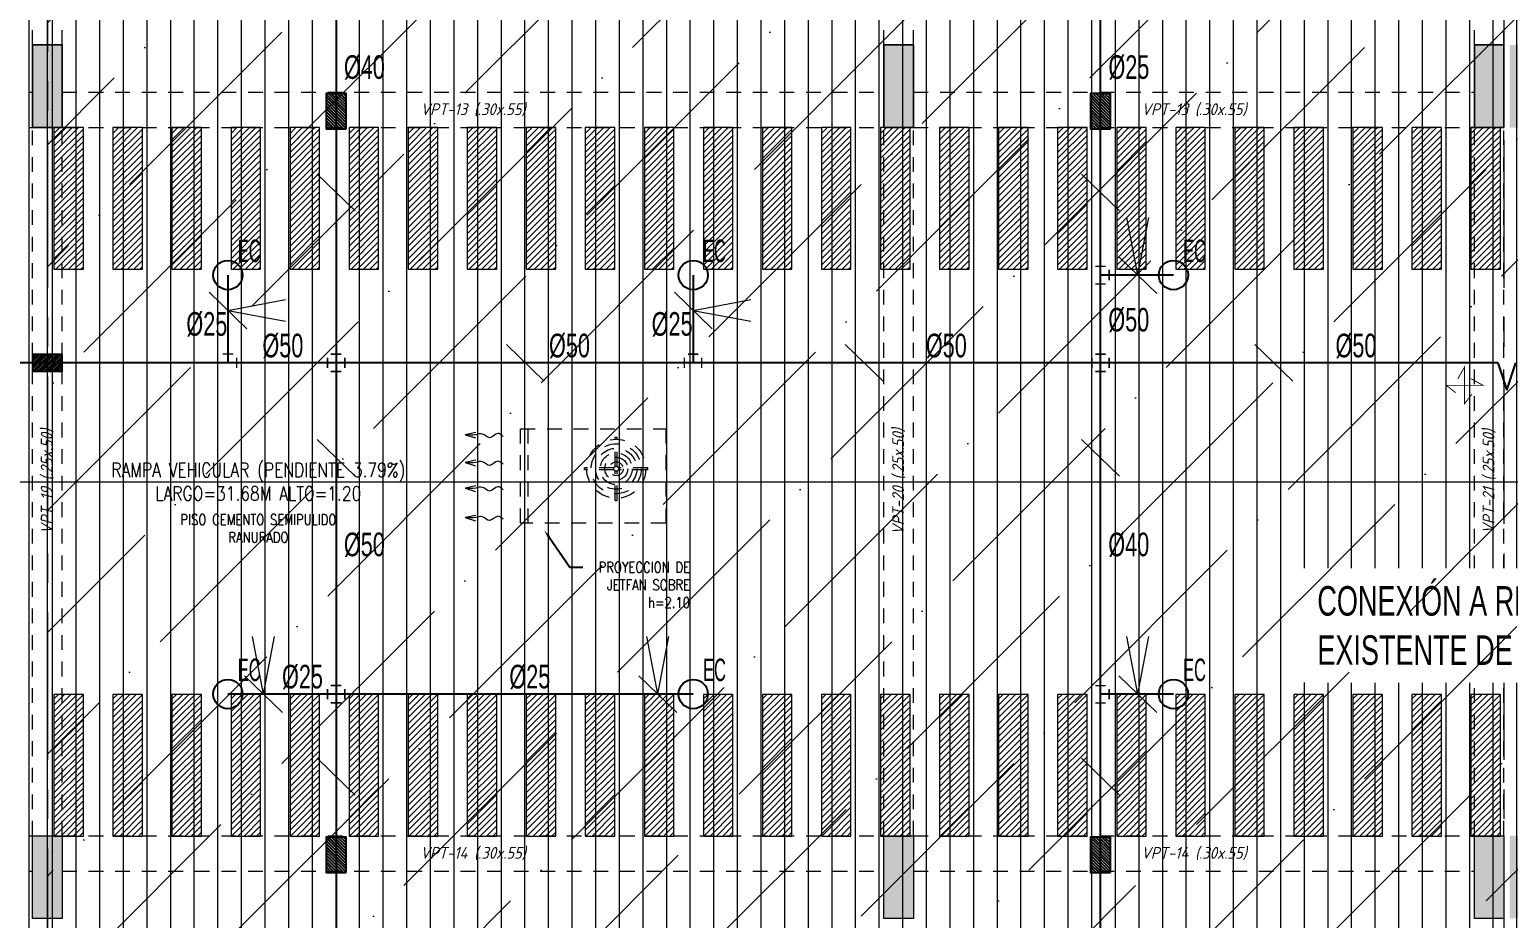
# Model space of a CAD drawing. Header units: millimetres. Extents: x 2085 to 2829, y 1352 to 1631.
# Drawn here: x 2183.44 to 2195.96, y 1447.39 to 1454.92 of the extents above; entities that cross this region are included whole.
import ezdxf
from ezdxf import colors
from ezdxf.entities.mleader import LeaderData, LeaderLine
from ezdxf.enums import TextEntityAlignment as Align
from ezdxf.math import Vec2, Vec3

# ---------------------------------------------------------------- set-up
doc = ezdxf.new("R2010")
doc.units = ezdxf.units.MM
for name, pattern in [('CENTER', [2, 1.25, -0.25, 0.25, -0.25]), ('DASHED2', [0.375, 0.25, -0.125]), ('HIDDEN', [0.375, 0.25, -0.125]), ('HIDDEN2', [0.1875, 0.125, -0.0625])]:
    doc.linetypes.add(name, pattern=pattern)
doc.layers.get('0').update_dxf_attribs({"color": 251, "lineweight": 9})
for name, color, linetype, lineweight in [('000 SOS 911 - ACCESORIOS ACI', 3, 'Continuous', 20), ('000 SOS 911 ROCIADORES', 5, 'Continuous', 25), ('000 SOS 911 SOPORTES ACI', 3, 'Continuous', 25), ('000 SOS 911 TEXTOS ACI', 7, 'Continuous', 9), ('000 SOS 911 TUB. ENTERRADA  ACI', 5, 'DASHED2', 25), ('000 SOS 911 TUBERIA ACI', 3, 'Continuous', 25), ('A-ESTRUCTURA-HATCH', 251, 'Continuous', 13), ('A-ESTRUCTURA-PLACAS', 251, 'Continuous', 13), ('A-ESTRUCTURA-VIGAS', 251, 'HIDDEN2', 13), ('A-HATCH', 251, 'Continuous', 9), ('A-MUROS', 251, 'Continuous', 9), ('A-TEXTO-ACABADO PISO', 251, 'Continuous', 13), ('A-TEXTO-AMBIENTES', 251, 'Continuous', 9), ('A-TEXTO-INDICACIONES', 251, 'Continuous', 13), ('A_30_Extractores', 251, 'Continuous', 13), ('CIRCULACION PEATONAL', 251, 'Continuous', 13), ('L-06_EQ-FIN-CONT', 251, 'Continuous', 13), ('L3 Equipos y Ductos', 251, 'Continuous', 13), ('L4 Linea mediana', 251, 'Continuous', 13), ('L5 Linea mediana segmentada', 251, 'HIDDEN2', 13), ('L6 Linea fina', 251, 'Continuous', 13)]:
    doc.layers.add(name, color=color, linetype=linetype, lineweight=lineweight)
doc.layers.add('A-ETAPAS', color=251, linetype='Continuous', lineweight=9, plot=False)
doc.layers.add('A_50_Vigas Chata', color=251, linetype='HIDDEN', lineweight=13, plot=False)
doc.styles.add('APPIA -TEXTOS-GENERALES', font='isocp.shx', dxfattribs={"oblique": 15})
doc.styles.add('PIPE', font='ARIALN.TTF', dxfattribs={"width": 0.8})
doc.styles.add('ROMANS', font='romans.shx', dxfattribs={"width": 0.8})
doc.styles.add('TXT_COTAS', font='romans.shx', dxfattribs={"width": 0.8})
pattern_1 = [(45, (34.750368, 0), (-0.0265165, 0.0265165), [])]
pattern_2 = [(45, (35.250368, 0), (-0.0265165, 0.0265165), [])]
pattern_3 = [(45, (35.750368, 0), (-0.0265165, 0.0265165), [])]
pattern_4 = [(45, (36.250368, 0), (-0.0265165, 0.0265165), [])]
pattern_5 = [(45, (36.750368, 0), (-0.0265165, 0.0265165), [])]
pattern_6 = [(45, (37.250368, 0), (-0.0265165, 0.0265165), [])]
pattern_7 = [(45, (37.750368, 0), (-0.0265165, 0.0265165), [])]

# ---------------------------------------------------------------- blocks, each defined once
blk = doc.blocks.new('EST P2')
at = {"layer": 'A-ESTRUCTURA-HATCH'}
h = blk.add_hatch(color=256, dxfattribs=at)
h.dxf.hatch_style = 1
h.paths.add_polyline_path([(-3.56, -6.15), (-3.31, -6.15), (-3.31, -6.85), (-3.56, -6.85)])
h.paths.add_polyline_path([(-3.56, 0.55), (-3.31, 0.55), (-3.31, -0.15), (-3.56, -0.15)])
h.paths.add_polyline_path([(-3.86, -6.15), (-3.61, -6.15), (-3.61, -6.85), (-3.86, -6.85)])
h.paths.add_polyline_path([(-3.86, 0.55), (-3.61, 0.55), (-3.61, -0.15), (-3.86, -0.15)])
h.paths.add_polyline_path([(-11.07, -6.15), (-10.82, -6.15), (-10.82, -6.85), (-11.07, -6.85)])
h.paths.add_polyline_path([(-11.07, 0.55), (-10.82, 0.55), (-10.82, -0.15), (-11.07, -0.15)])
h.paths.add_polyline_path([(-18.28, -6.15), (-18.03, -6.15), (-18.03, -6.85), (-18.28, -6.85)])
h.paths.add_polyline_path([(-18.28, 0.55), (-18.03, 0.55), (-18.03, -0.15), (-18.28, -0.15)])
h.paths.add_polyline_path([(-25.49, -6.15), (-25.24, -6.15), (-25.24, -6.85), (-25.49, -6.85)])
h.paths.add_polyline_path([(-25.49, 0.55), (-25.24, 0.55), (-25.24, -0.15), (-25.49, -0.15)])
h.paths.add_polyline_path([(-32.7, -6.15), (-32.45, -6.15), (-32.45, -6.85), (-32.7, -6.85)])
h.paths.add_polyline_path([(-32.7, 0.55), (-32.45, 0.55), (-32.45, -0.15), (-32.7, -0.15)])
h.paths.add_polyline_path([(-39.91, -6.15), (-39.66, -6.15), (-39.66, -6.85), (-39.91, -6.85)])
h.paths.add_polyline_path([(-39.91, 0.55), (-39.66, 0.55), (-39.66, -0.15), (-39.91, -0.15)])
h.paths.add_polyline_path([(3.65, -6.15), (3.9, -6.15), (3.9, -6.85), (3.65, -6.85)])
h.paths.add_polyline_path([(3.626, 0.55), (3.9, 0.55), (3.9, -0.15), (3.626, -0.15)])
h.paths.add_polyline_path([(42.79, -6.15), (43.04, -6.15), (43.04, -6.85), (42.79, -6.85)])
h.paths.add_polyline_path([(42.79, 0.55), (43.04, 0.55), (43.04, -0.15), (42.79, -0.15)])
h.paths.add_polyline_path([(35.58, -6.15), (35.83, -6.15), (35.83, -6.85), (35.58, -6.85)])
h.paths.add_polyline_path([(35.58, 0.55), (35.83, 0.55), (35.83, -0.15), (35.58, -0.15)])
h.paths.add_polyline_path([(35.28, -6.15), (35.53, -6.15), (35.53, -6.85), (35.28, -6.85)])
h.paths.add_polyline_path([(35.28, 0.55), (35.53, 0.55), (35.53, -0.15), (35.28, -0.15)])
h.paths.add_polyline_path([(30.28, -6.15), (30.53, -6.15), (30.53, -6.85), (30.28, -6.85)])
h.paths.add_polyline_path([(30.28, 0.55), (30.53, 0.55), (30.53, -0.15), (30.28, -0.15)])
h.paths.add_polyline_path([(23.07, -6.15), (23.32, -6.15), (23.32, -6.85), (23.07, -6.85)])
h.paths.add_polyline_path([(23.07, 0.55), (23.32, 0.55), (23.32, -0.15), (23.07, -0.15)])
h.paths.add_polyline_path([(18.07, -6.15), (18.32, -6.15), (18.32, -6.85), (18.07, -6.85)])
h.paths.add_polyline_path([(18.07, 0.55), (18.32, 0.55), (18.32, -0.15), (18.07, -0.15)])
h.paths.add_polyline_path([(10.86, -6.15), (11.11, -6.15), (11.11, -6.85), (10.86, -6.85)])
h.paths.add_polyline_path([(10.86, 0.55), (11.11, 0.55), (11.11, -0.15), (10.86, -0.15)])
h.paths.add_polyline_path([(71.63, -6.15), (71.88, -6.15), (71.88, -6.85), (71.63, -6.85)])
h.paths.add_polyline_path([(64.42, -6.15), (64.67, -6.15), (64.67, -6.85), (64.42, -6.85)])
h.paths.add_polyline_path([(57.21, -6.15), (57.46, -6.15), (57.46, -6.85), (57.21, -6.85)])
h.paths.add_polyline_path([(50, -6.15), (50.25, -6.15), (50.25, -6.85), (50, -6.85)])
at = {"layer": 'A-ESTRUCTURA-PLACAS'}
for points in [[(23.07, 0.55), (23.32, 0.55), (23.32, -0.15), (23.07, -0.15)], [(30.28, 0.55), (30.53, 0.55), (30.53, -0.15), (30.28, -0.15)], [(35.28, 0.55), (35.53, 0.55), (35.53, -0.15), (35.28, -0.15)], [(23.07, -6.15), (23.32, -6.15), (23.32, -6.85), (23.07, -6.85)], [(30.28, -6.15), (30.53, -6.15), (30.53, -6.85), (30.28, -6.85)], [(35.28, -6.15), (35.53, -6.15), (35.53, -6.85), (35.28, -6.85)]]:
    blk.add_lwpolyline(points, close=True, dxfattribs=at)
at = {"layer": 'A-ESTRUCTURA-VIGAS'}
for points in [[(23.07, 0.55), (23.07, 4.85)], [(23.32, 0.55), (23.32, 4.85)], [(30.28, 0.55), (30.28, 4.85)], [(30.53, 0.55), (30.53, 4.85)], [(35.28, 0.55), (35.28, 4.85)], [(35.53, 0.55), (35.53, 4.85)], [(18.32, 0.15), (23.07, 0.15)], [(23.32, 0.15), (30.28, 0.15)], [(30.53, 0.15), (35.28, 0.15)], [(18.32, -0.15), (23.07, -0.15)], [(23.07, -6.15), (23.07, -0.15)], [(23.32, -6.15), (23.32, -0.15)], [(23.32, -0.15), (30.28, -0.15)], [(30.28, -6.15), (30.28, -0.15)], [(30.53, -6.15), (30.53, -0.15)], [(30.53, -0.15), (35.28, -0.15)], [(35.28, -6.15), (35.28, -0.15)], [(35.53, -6.15), (35.53, -0.15)], [(18.32, -6.15), (23.07, -6.15)], [(23.32, -6.15), (30.28, -6.15)], [(30.53, -6.15), (35.28, -6.15)], [(18.32, -6.45), (23.07, -6.45)], [(23.32, -6.45), (30.28, -6.45)], [(30.53, -6.45), (35.28, -6.45)]]:
    blk.add_lwpolyline(points, dxfattribs=at)
at = {"layer": 'A_50_Vigas Chata', "char_height": 0.1, "attachment_point": 5, "style": 'APPIA -TEXTOS-GENERALES'}
for s, insert in [('VPT-13 (.30x.55)', (26.8, 0)), ('VPT-13 (.30x.55)', (32.905, 0)), ('VPT-14 (.30x.55)', (26.8, -6.3)), ('VPT-14 (.30x.55)', (32.905, -6.3))]:
    blk.add_mtext(s, dxfattribs=dict(at, insert=insert))
at = {"layer": 'A_50_Vigas Chata', "char_height": 0.1, "attachment_point": 5, "rotation": 90, "style": 'APPIA -TEXTOS-GENERALES'}
for s, insert in [('VPT-19 (.25x.50)', (23.195, -3.15)), ('VPT-20 (.25x.50)', (30.405, -3.15)), ('VPT-21 (.25x.50)', (35.405, -3.15))]:
    blk.add_mtext(s, dxfattribs=dict(at, insert=insert))
blk = doc.blocks.new('*U112')
at = {"layer": 'CIRCULACION PEATONAL'}
h = blk.add_hatch(dxfattribs=at)
h.set_pattern_fill('ANSI31', color=256, scale=0.3)
h.set_pattern_definition(pattern_1)
h.paths.add_polyline_path([(35.047, 0.228), (34.797, 0.228), (34.797, -0.972), (35.047, -0.972)])
h = blk.add_hatch(dxfattribs=at)
h.set_pattern_fill('ANSI31', color=256, scale=0.3)
h.set_pattern_definition(pattern_2)
h.paths.add_polyline_path([(35.547, 0.228), (35.297, 0.228), (35.297, -0.972), (35.547, -0.972)])
h = blk.add_hatch(dxfattribs=at)
h.set_pattern_fill('ANSI31', color=256, scale=0.3)
h.set_pattern_definition(pattern_3)
h.paths.add_polyline_path([(36.047, 0.228), (35.797, 0.228), (35.797, -0.972), (36.047, -0.972)])
h = blk.add_hatch(dxfattribs=at)
h.set_pattern_fill('ANSI31', color=256, scale=0.3)
h.set_pattern_definition(pattern_4)
h.paths.add_polyline_path([(36.547, 0.228), (36.297, 0.228), (36.297, -0.972), (36.547, -0.972)])
h = blk.add_hatch(dxfattribs=at)
h.set_pattern_fill('ANSI31', color=256, scale=0.3)
h.set_pattern_definition(pattern_5)
h.paths.add_polyline_path([(37.047, 0.228), (36.797, 0.228), (36.797, -0.972), (37.047, -0.972)])
h = blk.add_hatch(dxfattribs=at)
h.set_pattern_fill('ANSI31', color=256, scale=0.3)
h.set_pattern_definition(pattern_6)
h.paths.add_polyline_path([(37.547, 0.228), (37.297, 0.228), (37.297, -0.972), (37.547, -0.972)])
h = blk.add_hatch(dxfattribs=at)
h.set_pattern_fill('ANSI31', color=256, scale=0.3)
h.set_pattern_definition(pattern_7)
h.paths.add_polyline_path([(38.047, 0.228), (37.797, 0.228), (37.797, -0.972), (38.047, -0.972)])
h = blk.add_hatch(dxfattribs=at)
h.set_pattern_fill('ANSI31', color=256, scale=0.3)
h.set_pattern_definition([(45, (38.250368, 0), (-0.0265165, 0.0265165), [])])
h.paths.add_polyline_path([(38.547, 0.228), (38.297, 0.228), (38.297, -0.972), (38.547, -0.972)])
h = blk.add_hatch(dxfattribs=at)
h.set_pattern_fill('ANSI31', color=256, scale=0.3)
h.set_pattern_definition([(45, (38.750368, 0), (-0.0265165, 0.0265165), [])])
h.paths.add_polyline_path([(39.047, 0.228), (38.797, 0.228), (38.797, -0.972), (39.047, -0.972)])
h = blk.add_hatch(dxfattribs=at)
h.set_pattern_fill('ANSI31', color=256, scale=0.3)
h.set_pattern_definition([(45, (39.250368, 0), (-0.0265165, 0.0265165), [])])
h.paths.add_polyline_path([(39.547, 0.228), (39.297, 0.228), (39.297, -0.972), (39.547, -0.972)])
h = blk.add_hatch(dxfattribs=at)
h.set_pattern_fill('ANSI31', color=256, scale=0.3)
h.set_pattern_definition([(45, (39.750368, 0), (-0.0265165, 0.0265165), [])])
h.paths.add_polyline_path([(40.047, 0.228), (39.797, 0.228), (39.797, -0.972), (40.047, -0.972)])
h = blk.add_hatch(dxfattribs=at)
h.set_pattern_fill('ANSI31', color=256, scale=0.3)
h.set_pattern_definition([(45, (40.250368, 0), (-0.0265165, 0.0265165), [])])
h.paths.add_polyline_path([(40.547, 0.228), (40.297, 0.228), (40.297, -0.972), (40.547, -0.972)])
h = blk.add_hatch(dxfattribs=at)
h.set_pattern_fill('ANSI31', color=256, scale=0.3)
h.set_pattern_definition([(45, (40.750368, 0), (-0.0265165, 0.0265165), [])])
h.paths.add_polyline_path([(41.047, 0.228), (40.797, 0.228), (40.797, -0.972), (41.047, -0.972)])
h = blk.add_hatch(dxfattribs=at)
h.set_pattern_fill('ANSI31', color=256, scale=0.3)
h.set_pattern_definition([(45, (41.250368, 0), (-0.0265165, 0.0265165), [])])
h.paths.add_polyline_path([(41.547, 0.228), (41.297, 0.228), (41.297, -0.972), (41.547, -0.972)])
h = blk.add_hatch(dxfattribs=at)
h.set_pattern_fill('ANSI31', color=256, scale=0.3)
h.set_pattern_definition([(45, (41.750368, 0), (-0.0265165, 0.0265165), [])])
h.paths.add_polyline_path([(42.047, 0.228), (41.797, 0.228), (41.797, -0.972), (42.047, -0.972)])
h = blk.add_hatch(dxfattribs=at)
h.set_pattern_fill('ANSI31', color=256, scale=0.3)
h.set_pattern_definition([(45, (42.250368, 0), (-0.0265165, 0.0265165), [])])
h.paths.add_polyline_path([(42.547, 0.228), (42.297, 0.228), (42.297, -0.972), (42.547, -0.972)])
h = blk.add_hatch(dxfattribs=at)
h.set_pattern_fill('ANSI31', color=256, scale=0.3)
h.set_pattern_definition([(45, (42.750368, 0), (-0.0265165, 0.0265165), [])])
h.paths.add_polyline_path([(43.047, 0.228), (42.797, 0.228), (42.797, -0.972), (43.047, -0.972)])
h = blk.add_hatch(dxfattribs=at)
h.set_pattern_fill('ANSI31', color=256, scale=0.3)
h.set_pattern_definition([(45, (43.250368, 0), (-0.0265165, 0.0265165), [])])
h.paths.add_polyline_path([(43.547, 0.228), (43.297, 0.228), (43.297, -0.972), (43.547, -0.972)])
h = blk.add_hatch(dxfattribs=at)
h.set_pattern_fill('ANSI31', color=256, scale=0.3)
h.set_pattern_definition([(45, (43.750368, 0), (-0.0265165, 0.0265165), [])])
h.paths.add_polyline_path([(44.047, 0.228), (43.797, 0.228), (43.797, -0.972), (44.047, -0.972)])
h = blk.add_hatch(dxfattribs=at)
h.set_pattern_fill('ANSI31', color=256, scale=0.3)
h.set_pattern_definition([(45, (44.250368, 0), (-0.0265165, 0.0265165), [])])
h.paths.add_polyline_path([(44.547, 0.228), (44.297, 0.228), (44.297, -0.972), (44.547, -0.972)])
h = blk.add_hatch(dxfattribs=at)
h.set_pattern_fill('ANSI31', color=256, scale=0.3)
h.set_pattern_definition([(45, (44.750368, 0), (-0.0265165, 0.0265165), [])])
h.paths.add_polyline_path([(45.047, 0.228), (44.797, 0.228), (44.797, -0.972), (45.047, -0.972)])
h = blk.add_hatch(dxfattribs=at)
h.set_pattern_fill('ANSI31', color=256, scale=0.3)
h.set_pattern_definition([(45, (45.250368, 0), (-0.0265165, 0.0265165), [])])
h.paths.add_polyline_path([(45.547, 0.228), (45.297, 0.228), (45.297, -0.972), (45.547, -0.972)])
h = blk.add_hatch(dxfattribs=at)
h.set_pattern_fill('ANSI31', color=256, scale=0.3)
h.set_pattern_definition([(45, (45.750368, 0), (-0.0265165, 0.0265165), [])])
h.paths.add_polyline_path([(46.047, 0.228), (45.797, 0.228), (45.797, -0.972), (46.047, -0.972)])
h = blk.add_hatch(dxfattribs=at)
h.set_pattern_fill('ANSI31', color=256, scale=0.3)
h.set_pattern_definition([(45, (46.250368, 0), (-0.0265165, 0.0265165), [])])
h.paths.add_polyline_path([(46.547, 0.228), (46.297, 0.228), (46.297, -0.972), (46.547, -0.972)])
h = blk.add_hatch(dxfattribs=at)
h.set_pattern_fill('ANSI31', color=256, scale=0.3)
h.set_pattern_definition([(45, (46.750368, 0), (-0.0265165, 0.0265165), [])])
h.paths.add_polyline_path([(47.047, 0.228), (46.797, 0.228), (46.797, -0.972), (47.047, -0.972)])
for points in [[(34.797, -0.972), (35.047, -0.972), (35.047, 0.228), (34.797, 0.228)], [(35.297, -0.972), (35.547, -0.972), (35.547, 0.228), (35.297, 0.228)], [(35.797, -0.972), (36.047, -0.972), (36.047, 0.228), (35.797, 0.228)], [(36.297, -0.972), (36.547, -0.972), (36.547, 0.228), (36.297, 0.228)], [(36.797, -0.972), (37.047, -0.972), (37.047, 0.228), (36.797, 0.228)], [(37.297, -0.972), (37.547, -0.972), (37.547, 0.228), (37.297, 0.228)], [(37.797, -0.972), (38.047, -0.972), (38.047, 0.228), (37.797, 0.228)], [(38.297, -0.972), (38.547, -0.972), (38.547, 0.228), (38.297, 0.228)], [(38.797, -0.972), (39.047, -0.972), (39.047, 0.228), (38.797, 0.228)], [(39.297, -0.972), (39.547, -0.972), (39.547, 0.228), (39.297, 0.228)], [(39.797, -0.972), (40.047, -0.972), (40.047, 0.228), (39.797, 0.228)], [(40.297, -0.972), (40.547, -0.972), (40.547, 0.228), (40.297, 0.228)], [(40.797, -0.972), (41.047, -0.972), (41.047, 0.228), (40.797, 0.228)], [(41.297, -0.972), (41.547, -0.972), (41.547, 0.228), (41.297, 0.228)], [(41.797, -0.972), (42.047, -0.972), (42.047, 0.228), (41.797, 0.228)], [(42.297, -0.972), (42.547, -0.972), (42.547, 0.228), (42.297, 0.228)], [(42.797, -0.972), (43.047, -0.972), (43.047, 0.228), (42.797, 0.228)], [(43.297, -0.972), (43.547, -0.972), (43.547, 0.228), (43.297, 0.228)], [(43.797, -0.972), (44.047, -0.972), (44.047, 0.228), (43.797, 0.228)], [(44.297, -0.972), (44.547, -0.972), (44.547, 0.228), (44.297, 0.228)], [(44.797, -0.972), (45.047, -0.972), (45.047, 0.228), (44.797, 0.228)], [(45.297, -0.972), (45.547, -0.972), (45.547, 0.228), (45.297, 0.228)], [(45.797, -0.972), (46.047, -0.972), (46.047, 0.228), (45.797, 0.228)], [(46.297, -0.972), (46.547, -0.972), (46.547, 0.228), (46.297, 0.228)], [(46.797, -0.972), (47.047, -0.972), (47.047, 0.228), (46.797, 0.228)]]:
    blk.add_lwpolyline(points, close=True, dxfattribs=at)
blk = doc.blocks.new('*U110')
at = {"layer": 'CIRCULACION PEATONAL'}
h = blk.add_hatch(dxfattribs=at)
h.set_pattern_fill('ANSI31', color=256, scale=0.3)
h.set_pattern_definition([(45, (25.750368, 0), (-0.0265165, 0.0265165), [])])
h.paths.add_polyline_path([(26.047, 0.228), (25.797, 0.228), (25.797, -0.972), (26.047, -0.972)])
h = blk.add_hatch(dxfattribs=at)
h.set_pattern_fill('ANSI31', color=256, scale=0.3)
h.set_pattern_definition([(45, (26.250368, 0), (-0.0265165, 0.0265165), [])])
h.paths.add_polyline_path([(26.547, 0.228), (26.297, 0.228), (26.297, -0.972), (26.547, -0.972)])
h = blk.add_hatch(dxfattribs=at)
h.set_pattern_fill('ANSI31', color=256, scale=0.3)
h.set_pattern_definition([(45, (26.750368, 0), (-0.0265165, 0.0265165), [])])
h.paths.add_polyline_path([(27.047, 0.228), (26.797, 0.228), (26.797, -0.972), (27.047, -0.972)])
h = blk.add_hatch(dxfattribs=at)
h.set_pattern_fill('ANSI31', color=256, scale=0.3)
h.set_pattern_definition([(45, (27.250368, 0), (-0.0265165, 0.0265165), [])])
h.paths.add_polyline_path([(27.547, 0.228), (27.297, 0.228), (27.297, -0.972), (27.547, -0.972)])
h = blk.add_hatch(dxfattribs=at)
h.set_pattern_fill('ANSI31', color=256, scale=0.3)
h.set_pattern_definition([(45, (27.750368, 0), (-0.0265165, 0.0265165), [])])
h.paths.add_polyline_path([(28.047, 0.228), (27.797, 0.228), (27.797, -0.972), (28.047, -0.972)])
h = blk.add_hatch(dxfattribs=at)
h.set_pattern_fill('ANSI31', color=256, scale=0.3)
h.set_pattern_definition([(45, (28.250368, 0), (-0.0265165, 0.0265165), [])])
h.paths.add_polyline_path([(28.547, 0.228), (28.297, 0.228), (28.297, -0.972), (28.547, -0.972)])
h = blk.add_hatch(dxfattribs=at)
h.set_pattern_fill('ANSI31', color=256, scale=0.3)
h.set_pattern_definition([(45, (28.750368, 0), (-0.0265165, 0.0265165), [])])
h.paths.add_polyline_path([(29.047, 0.228), (28.797, 0.228), (28.797, -0.972), (29.047, -0.972)])
h = blk.add_hatch(dxfattribs=at)
h.set_pattern_fill('ANSI31', color=256, scale=0.3)
h.set_pattern_definition([(45, (29.250368, 0), (-0.0265165, 0.0265165), [])])
h.paths.add_polyline_path([(29.547, 0.228), (29.297, 0.228), (29.297, -0.972), (29.547, -0.972)])
h = blk.add_hatch(dxfattribs=at)
h.set_pattern_fill('ANSI31', color=256, scale=0.3)
h.set_pattern_definition([(45, (29.750368, 0), (-0.0265165, 0.0265165), [])])
h.paths.add_polyline_path([(30.047, 0.228), (29.797, 0.228), (29.797, -0.972), (30.047, -0.972)])
h = blk.add_hatch(dxfattribs=at)
h.set_pattern_fill('ANSI31', color=256, scale=0.3)
h.set_pattern_definition([(45, (30.250368, 0), (-0.0265165, 0.0265165), [])])
h.paths.add_polyline_path([(30.547, 0.228), (30.297, 0.228), (30.297, -0.972), (30.547, -0.972)])
h = blk.add_hatch(dxfattribs=at)
h.set_pattern_fill('ANSI31', color=256, scale=0.3)
h.set_pattern_definition([(45, (30.750368, 0), (-0.0265165, 0.0265165), [])])
h.paths.add_polyline_path([(31.047, 0.228), (30.797, 0.228), (30.797, -0.972), (31.047, -0.972)])
h = blk.add_hatch(dxfattribs=at)
h.set_pattern_fill('ANSI31', color=256, scale=0.3)
h.set_pattern_definition([(45, (31.250368, 0), (-0.0265165, 0.0265165), [])])
h.paths.add_polyline_path([(31.547, 0.228), (31.297, 0.228), (31.297, -0.972), (31.547, -0.972)])
h = blk.add_hatch(dxfattribs=at)
h.set_pattern_fill('ANSI31', color=256, scale=0.3)
h.set_pattern_definition([(45, (31.750368, 0), (-0.0265165, 0.0265165), [])])
h.paths.add_polyline_path([(32.047, 0.228), (31.797, 0.228), (31.797, -0.972), (32.047, -0.972)])
h = blk.add_hatch(dxfattribs=at)
h.set_pattern_fill('ANSI31', color=256, scale=0.3)
h.set_pattern_definition([(45, (32.250368, 0), (-0.0265165, 0.0265165), [])])
h.paths.add_polyline_path([(32.547, 0.228), (32.297, 0.228), (32.297, -0.972), (32.547, -0.972)])
h = blk.add_hatch(dxfattribs=at)
h.set_pattern_fill('ANSI31', color=256, scale=0.3)
h.set_pattern_definition([(45, (32.750368, 0), (-0.0265165, 0.0265165), [])])
h.paths.add_polyline_path([(33.047, 0.228), (32.797, 0.228), (32.797, -0.972), (33.047, -0.972)])
h = blk.add_hatch(dxfattribs=at)
h.set_pattern_fill('ANSI31', color=256, scale=0.3)
h.set_pattern_definition([(45, (33.250368, 0), (-0.0265165, 0.0265165), [])])
h.paths.add_polyline_path([(33.547, 0.228), (33.297, 0.228), (33.297, -0.972), (33.547, -0.972)])
h = blk.add_hatch(dxfattribs=at)
h.set_pattern_fill('ANSI31', color=256, scale=0.3)
h.set_pattern_definition([(45, (33.750368, 0), (-0.0265165, 0.0265165), [])])
h.paths.add_polyline_path([(34.047, 0.228), (33.797, 0.228), (33.797, -0.972), (34.047, -0.972)])
h = blk.add_hatch(dxfattribs=at)
h.set_pattern_fill('ANSI31', color=256, scale=0.3)
h.set_pattern_definition([(45, (34.250368, 0), (-0.0265165, 0.0265165), [])])
h.paths.add_polyline_path([(34.547, 0.228), (34.297, 0.228), (34.297, -0.972), (34.547, -0.972)])
h = blk.add_hatch(dxfattribs=at)
h.set_pattern_fill('ANSI31', color=256, scale=0.3)
h.set_pattern_definition(pattern_1)
h.paths.add_polyline_path([(35.047, 0.228), (34.797, 0.228), (34.797, -0.972), (35.047, -0.972)])
h = blk.add_hatch(dxfattribs=at)
h.set_pattern_fill('ANSI31', color=256, scale=0.3)
h.set_pattern_definition(pattern_2)
h.paths.add_polyline_path([(35.547, 0.228), (35.297, 0.228), (35.297, -0.972), (35.547, -0.972)])
h = blk.add_hatch(dxfattribs=at)
h.set_pattern_fill('ANSI31', color=256, scale=0.3)
h.set_pattern_definition(pattern_3)
h.paths.add_polyline_path([(36.047, 0.228), (35.797, 0.228), (35.797, -0.972), (36.047, -0.972)])
h = blk.add_hatch(dxfattribs=at)
h.set_pattern_fill('ANSI31', color=256, scale=0.3)
h.set_pattern_definition(pattern_4)
h.paths.add_polyline_path([(36.547, 0.228), (36.297, 0.228), (36.297, -0.972), (36.547, -0.972)])
h = blk.add_hatch(dxfattribs=at)
h.set_pattern_fill('ANSI31', color=256, scale=0.3)
h.set_pattern_definition(pattern_5)
h.paths.add_polyline_path([(37.047, 0.228), (36.797, 0.228), (36.797, -0.972), (37.047, -0.972)])
h = blk.add_hatch(dxfattribs=at)
h.set_pattern_fill('ANSI31', color=256, scale=0.3)
h.set_pattern_definition(pattern_6)
h.paths.add_polyline_path([(37.547, 0.228), (37.297, 0.228), (37.297, -0.972), (37.547, -0.972)])
h = blk.add_hatch(dxfattribs=at)
h.set_pattern_fill('ANSI31', color=256, scale=0.3)
h.set_pattern_definition(pattern_7)
h.paths.add_polyline_path([(38.047, 0.228), (37.797, 0.228), (37.797, -0.972), (38.047, -0.972)])
for points in [[(25.797, -0.972), (26.047, -0.972), (26.047, 0.228), (25.797, 0.228)], [(26.297, -0.972), (26.547, -0.972), (26.547, 0.228), (26.297, 0.228)], [(26.797, -0.972), (27.047, -0.972), (27.047, 0.228), (26.797, 0.228)], [(27.297, -0.972), (27.547, -0.972), (27.547, 0.228), (27.297, 0.228)], [(27.797, -0.972), (28.047, -0.972), (28.047, 0.228), (27.797, 0.228)], [(28.297, -0.972), (28.547, -0.972), (28.547, 0.228), (28.297, 0.228)], [(28.797, -0.972), (29.047, -0.972), (29.047, 0.228), (28.797, 0.228)], [(29.297, -0.972), (29.547, -0.972), (29.547, 0.228), (29.297, 0.228)], [(29.797, -0.972), (30.047, -0.972), (30.047, 0.228), (29.797, 0.228)], [(30.297, -0.972), (30.547, -0.972), (30.547, 0.228), (30.297, 0.228)], [(30.797, -0.972), (31.047, -0.972), (31.047, 0.228), (30.797, 0.228)], [(31.297, -0.972), (31.547, -0.972), (31.547, 0.228), (31.297, 0.228)], [(31.797, -0.972), (32.047, -0.972), (32.047, 0.228), (31.797, 0.228)], [(32.297, -0.972), (32.547, -0.972), (32.547, 0.228), (32.297, 0.228)], [(32.797, -0.972), (33.047, -0.972), (33.047, 0.228), (32.797, 0.228)], [(33.297, -0.972), (33.547, -0.972), (33.547, 0.228), (33.297, 0.228)], [(33.797, -0.972), (34.047, -0.972), (34.047, 0.228), (33.797, 0.228)], [(34.297, -0.972), (34.547, -0.972), (34.547, 0.228), (34.297, 0.228)], [(34.797, -0.972), (35.047, -0.972), (35.047, 0.228), (34.797, 0.228)], [(35.297, -0.972), (35.547, -0.972), (35.547, 0.228), (35.297, 0.228)], [(35.797, -0.972), (36.047, -0.972), (36.047, 0.228), (35.797, 0.228)], [(36.297, -0.972), (36.547, -0.972), (36.547, 0.228), (36.297, 0.228)], [(36.797, -0.972), (37.047, -0.972), (37.047, 0.228), (36.797, 0.228)], [(37.297, -0.972), (37.547, -0.972), (37.547, 0.228), (37.297, 0.228)], [(37.797, -0.972), (38.047, -0.972), (38.047, 0.228), (37.797, 0.228)]]:
    blk.add_lwpolyline(points, close=True, dxfattribs=at)
blk = doc.blocks.new('FLUJO')
at = {"layer": 'L-06_EQ-FIN-CONT'}
for p, q in [((0.462, -0.02), (0.335, 0.019)), ((0.33, -0.047), (0.462, -0.02))]:
    blk.add_line(p, q, dxfattribs=at)
blk.add_spline([(0, 0), (0.067, -0.036), (0.164, 0.016), (0.249, -0.029), (0.332, -0.021), (0.462, -0.02)], degree=3, dxfattribs=at)
blk = doc.blocks.new('JFC-01')
at = {"layer": 'L3 Equipos y Ductos', "linetype": 'HIDDEN2'}
for p, q in [((-1.23, -0.4), (-1.23, 0.4)), ((-1.23, 0.4), (0, 0.4)), ((0, 0.4), (0, -0.4)), ((0, -0.4), (-1.23, -0.4))]:
    blk.add_line(p, q, dxfattribs=at)
at = {"layer": 'L4 Linea mediana', "linetype": 'HIDDEN2'}
for radius in [0.25, 0.212, 0.174, 0.135, 0.0971, 0.0588, 0.0206]:
    blk.add_circle((-0.419, 0.061), radius, dxfattribs=at)
at = {"layer": 'L5 Linea mediana segmentada', "linetype": 'HIDDEN2'}
blk.add_line((-1.164, -0.4), (-1.164, 0.4), dxfattribs=at)
at = {"layer": 'L6 Linea fina', "linetype": 'HIDDEN2'}
for p, q in [((-0.427, 0.08), (-0.427, 0.328)), ((-0.427, 0.328), (-0.412, 0.328)), ((-0.412, 0.08), (-0.412, 0.328)), ((-0.438, 0.069), (-0.687, 0.069)), ((-0.687, 0.053), (-0.687, 0.069)), ((-0.438, 0.053), (-0.687, 0.053)), ((-0.427, -0.207), (-0.427, 0.042)), ((-0.412, -0.207), (-0.412, 0.042)), ((-0.152, 0.069), (-0.4, 0.069)), ((-0.152, 0.053), (-0.4, 0.053)), ((-0.152, 0.053), (-0.152, 0.069)), ((-0.427, -0.207), (-0.412, -0.207))]:
    blk.add_line(p, q, dxfattribs=at)
at = {"layer": 'L6 Linea fina', "xscale": 0.7, "yscale": 0.7, "zscale": 0.7, "rotation": 180}
for p in [(-1.376, 0.335), (-1.376, 0.1), (-1.376, -0.117), (-1.376, -0.367)]:
    blk.add_blockref('FLUJO', p, dxfattribs=at)

msp = doc.modelspace()

# ---------------------------------------------------------------- hatches: boundary and pattern name
at = {"layer": '000 SOS 911 TUB. ENTERRADA  ACI'}
h = msp.add_hatch(dxfattribs=at)
h.set_pattern_fill('ANSI31', color=8, scale=0.005523, angle=90)
h.set_pattern_definition([(135, (3603.563362, -1173.580077), (-0.01239944211, -0.01239944211), [])])
h.paths.add_polyline_path([(2186.115, 1454.377), (2185.946, 1454.377), (2185.946, 1454.076), (2186.115, 1454.076)])
h = msp.add_hatch(dxfattribs=at)
h.set_pattern_fill('ANSI31', color=8, scale=0.005523, angle=90)
h.set_pattern_definition([(135, (3610.036695, -1173.579784), (-0.01239944211, -0.01239944211), [])])
h.paths.add_polyline_path([(2192.588, 1454.377), (2192.42, 1454.377), (2192.42, 1454.077), (2192.588, 1454.077)])
h = msp.add_hatch(dxfattribs=at)
h.set_pattern_fill('ANSI31', color=8, scale=0.0046)
h.set_pattern_definition([(45, (-5.071944, 271.453569), (-0.01032729454, 0.01032729454), [])])
h.paths.add_polyline_path([(2183.711, 1452.024), (2183.711, 1452.164), (2183.461, 1452.164), (2183.461, 1452.024)])
h = msp.add_hatch(dxfattribs=at)
h.set_pattern_fill('ANSI31', color=8, scale=0.005523, angle=90)
h.set_pattern_definition([(135, (3603.563362, -1179.879526), (-0.01239944211, -0.01239944211), [])])
h.paths.add_polyline_path([(2186.115, 1448.077), (2185.946, 1448.077), (2185.946, 1447.777), (2186.115, 1447.777)])
h = msp.add_hatch(dxfattribs=at)
h.set_pattern_fill('ANSI31', color=8, scale=0.005523, angle=90)
h.set_pattern_definition([(135, (3610.036695, -1179.879233), (-0.01239944211, -0.01239944211), [])])
h.paths.add_polyline_path([(2192.588, 1448.077), (2192.42, 1448.077), (2192.42, 1447.777), (2192.588, 1447.777)])
at = {"layer": 'A-HATCH'}
h = msp.add_hatch(dxfattribs=at)
h.set_pattern_fill('_USER', color=256, scale=0.2, angle=90, pattern_type=0)
h.set_pattern_definition([(90, (2203.43017, 1451.08656), (-0.2, 1e-17), [])])
h.paths.add_polyline_path([(2171.5, 1459.088), (2171.5, 1443.088), (2203.18, 1443.088), (2203.18, 1459.088)])

# ---------------------------------------------------------------- linework, layer by layer
msp.add_line((2171.5, 1451.087), (2203.18, 1451.087))
at = {"layer": '000 SOS 911 - ACCESORIOS ACI', "color": 8}
for p, q in [((2186.191, 1453.381), (2185.871, 1453.692)), ((2192.665, 1453.381), (2192.344, 1453.692)), ((2192.821, 1452.838), (2192.728, 1453.325)), ((2192.821, 1452.838), (2192.913, 1453.325)), ((2192.461, 1452.912), (2192.547, 1452.912)), ((2192.504, 1452.912), (2192.504, 1452.838)), ((2192.981, 1452.682), (2192.66, 1452.993)), ((2192.578, 1452.838), (2192.504, 1452.838)), ((2192.504, 1452.764), (2192.504, 1452.838)), ((2192.578, 1452.838), (2192.504, 1452.838)), ((2192.578, 1452.795), (2192.578, 1452.881)), ((2192.578, 1452.881), (2192.578, 1452.795)), ((2185.276, 1452.382), (2184.955, 1452.693)), ((2189.216, 1452.382), (2188.895, 1452.693)), ((2192.461, 1452.764), (2192.547, 1452.764)), ((2185.115, 1452.538), (2185.603, 1452.63)), ((2185.115, 1452.538), (2185.603, 1452.446)), ((2189.055, 1452.538), (2189.543, 1452.63)), ((2189.055, 1452.538), (2189.543, 1452.446)), ((2185.158, 1452.168), (2185.072, 1452.168)), ((2185.115, 1452.168), (2185.115, 1452.094)), ((2185.987, 1452.168), (2186.073, 1452.168)), ((2186.073, 1452.168), (2185.987, 1452.168)), ((2186.03, 1452.168), (2186.03, 1452.094)), ((2186.03, 1452.168), (2186.03, 1452.094)), ((2187.794, 1451.938), (2187.474, 1452.249)), ((2189.012, 1452.168), (2189.098, 1452.168)), ((2189.098, 1452.168), (2189.012, 1452.168)), ((2189.055, 1452.168), (2189.055, 1452.094)), ((2189.055, 1452.168), (2189.055, 1452.094)), ((2190.663, 1451.938), (2190.343, 1452.249)), ((2192.461, 1452.168), (2192.547, 1452.168)), ((2192.547, 1452.168), (2192.461, 1452.168)), ((2192.504, 1452.168), (2192.504, 1452.094)), ((2192.504, 1452.168), (2192.504, 1452.094)), ((2194.133, 1451.938), (2193.812, 1452.249)), ((2185.189, 1452.094), (2185.115, 1452.094)), ((2185.189, 1452.051), (2185.189, 1452.137)), ((2185.957, 1452.051), (2185.957, 1452.137)), ((2185.957, 1452.137), (2185.957, 1452.051)), ((2185.957, 1452.094), (2186.03, 1452.094)), ((2185.957, 1452.094), (2186.03, 1452.094)), ((2186.104, 1452.094), (2186.03, 1452.094)), ((2186.03, 1452.02), (2186.03, 1452.094)), ((2186.03, 1452.02), (2186.03, 1452.094)), ((2186.104, 1452.094), (2186.03, 1452.094)), ((2186.104, 1452.051), (2186.104, 1452.137)), ((2186.104, 1452.137), (2186.104, 1452.051)), ((2188.982, 1452.051), (2188.982, 1452.137)), ((2188.982, 1452.094), (2189.055, 1452.094)), ((2189.129, 1452.094), (2189.055, 1452.094)), ((2189.129, 1452.051), (2189.129, 1452.137)), ((2192.43, 1452.051), (2192.43, 1452.137)), ((2192.43, 1452.137), (2192.43, 1452.051)), ((2192.43, 1452.094), (2192.504, 1452.094)), ((2192.43, 1452.094), (2192.504, 1452.094)), ((2192.578, 1452.094), (2192.504, 1452.094)), ((2192.504, 1452.02), (2192.504, 1452.094)), ((2192.504, 1452.02), (2192.504, 1452.094)), ((2192.578, 1452.094), (2192.504, 1452.094)), ((2192.578, 1452.051), (2192.578, 1452.137)), ((2192.578, 1452.137), (2192.578, 1452.051)), ((2185.987, 1452.02), (2186.073, 1452.02)), ((2186.073, 1452.02), (2185.987, 1452.02)), ((2192.461, 1452.02), (2192.547, 1452.02)), ((2192.547, 1452.02), (2192.461, 1452.02)), ((2186.191, 1451.133), (2185.87, 1451.444)), ((2192.664, 1451.133), (2192.344, 1451.444)), ((2185.415, 1449.288), (2185.323, 1449.775)), ((2185.415, 1449.288), (2185.508, 1449.775)), ((2188.755, 1449.288), (2188.663, 1449.775)), ((2188.755, 1449.288), (2188.848, 1449.775)), ((2192.821, 1449.288), (2192.728, 1449.775)), ((2192.821, 1449.288), (2192.913, 1449.775)), ((2185.576, 1449.132), (2185.255, 1449.443)), ((2188.916, 1449.132), (2188.595, 1449.443)), ((2192.981, 1449.132), (2192.66, 1449.443)), ((2185.957, 1449.245), (2185.957, 1449.331)), ((2185.957, 1449.331), (2185.957, 1449.245)), ((2185.957, 1449.288), (2186.03, 1449.288)), ((2185.957, 1449.288), (2186.03, 1449.288)), ((2185.987, 1449.362), (2186.073, 1449.362)), ((2186.073, 1449.362), (2185.987, 1449.362)), ((2186.03, 1449.362), (2186.03, 1449.288)), ((2186.03, 1449.362), (2186.03, 1449.288)), ((2186.104, 1449.288), (2186.03, 1449.288)), ((2186.03, 1449.214), (2186.03, 1449.288)), ((2186.03, 1449.214), (2186.03, 1449.288)), ((2186.104, 1449.288), (2186.03, 1449.288)), ((2186.104, 1449.245), (2186.104, 1449.331)), ((2186.104, 1449.331), (2186.104, 1449.245)), ((2192.461, 1449.362), (2192.547, 1449.362)), ((2192.504, 1449.362), (2192.504, 1449.288)), ((2192.578, 1449.288), (2192.504, 1449.288)), ((2192.504, 1449.214), (2192.504, 1449.288)), ((2192.578, 1449.288), (2192.504, 1449.288)), ((2192.578, 1449.245), (2192.578, 1449.331)), ((2192.578, 1449.331), (2192.578, 1449.245)), ((2185.987, 1449.214), (2186.073, 1449.214)), ((2186.073, 1449.214), (2185.987, 1449.214)), ((2192.461, 1449.214), (2192.547, 1449.214)), ((2186.191, 1448.433), (2185.87, 1448.744)), ((2192.664, 1448.433), (2192.344, 1448.744))]:
    msp.add_line(p, q, dxfattribs=at)
at = {"layer": '000 SOS 911 ROCIADORES', "color": 8}
for centre in [(2185.115, 1452.838), (2185.115, 1452.838), (2189.055, 1452.838), (2189.055, 1452.838), (2193.121, 1452.838), (2185.115, 1449.288), (2185.115, 1449.288), (2189.055, 1449.288), (2189.055, 1449.288), (2193.121, 1449.288)]:
    msp.add_circle(centre, 0.124, dxfattribs=at)
at = {"layer": '000 SOS 911 SOPORTES ACI', "color": 8, "const_width": 0.00769}
for points in [[(2195.529, 1451.958), (2195.587, 1452.06), (2195.587, 1451.749), (2195.65, 1451.829)], [(2195.641, 1451.961), (2195.742, 1451.904), (2195.431, 1451.904), (2195.511, 1451.841)]]:
    msp.add_lwpolyline(points, dxfattribs=at)
at = {"layer": '000 SOS 911 TUB. ENTERRADA  ACI', "color": 8, "linetype": 'ByBlock'}
for points in [[(2186.115, 1454.076), (2186.115, 1454.377), (2185.946, 1454.377), (2185.946, 1454.076)], [(2192.588, 1454.077), (2192.588, 1454.377), (2192.42, 1454.377), (2192.42, 1454.077)], [(2183.461, 1452.024), (2183.711, 1452.024), (2183.711, 1452.164), (2183.461, 1452.164)], [(2186.115, 1447.777), (2186.115, 1448.077), (2185.946, 1448.077), (2185.946, 1447.777)], [(2192.588, 1447.777), (2192.588, 1448.077), (2192.42, 1448.077), (2192.42, 1447.777)]]:
    msp.add_lwpolyline(points, close=True, dxfattribs=at)
at = {"layer": '000 SOS 911 TUBERIA ACI', "color": 8}
for p, q in [((2195.869, 1452.094), (2195.946, 1451.863)), ((2195.946, 1451.863), (2196.022, 1452.094))]:
    msp.add_line(p, q, dxfattribs=at)
for points in [[(2186.03, 1457.138), (2186.03, 1444.988)], [(2192.504, 1444.988), (2192.504, 1457.138)], [(2185.115, 1452.838), (2185.115, 1452.094)], [(2189.055, 1452.838), (2189.055, 1452.094)], [(2193.121, 1452.838), (2192.504, 1452.838)], [(2195.869, 1452.094), (2183.586, 1452.094)], [(2189.055, 1449.288), (2185.115, 1449.288)], [(2193.121, 1449.288), (2192.504, 1449.288)]]:
    msp.add_lwpolyline(points, dxfattribs=at)
at = {"layer": '000 SOS 911 TUBERIA ACI'}
msp.add_lwpolyline([(2183.586, 1452.094), (2157.143, 1452.094)], dxfattribs=at)
at = {"layer": '000 SOS 911 TUBERIA ACI', "color": 8, "ltscale": 0.25}
msp.add_lwpolyline([(2195.869, 1452.094), (2195.721, 1452.094)], dxfattribs=at)
at = {"layer": 'A-ETAPAS', "linetype": 'CENTER'}
msp.add_line((2183.585, 1465.13), (2183.585, 1440.639), dxfattribs=at)
at = {"layer": 'A-ETAPAS', "color": 4, "linetype": 'CENTER'}
msp.add_line((2183.586, 1463.98), (2183.586, 1441.825), dxfattribs=at)
at = {"layer": 'A-ETAPAS', "color": 8, "linetype": 'CENTER'}
msp.add_line((2195.92, 1463.98), (2195.92, 1441.825), dxfattribs=at)
at = {"layer": 'A-MUROS'}
for points in [[(2183.46, 1454.088), (2183.71, 1454.088), (2183.71, 1454.788), (2183.46, 1454.788)], [(2183.46, 1448.088), (2183.71, 1448.088), (2183.71, 1447.388), (2183.46, 1447.388)]]:
    msp.add_lwpolyline(points, close=True, dxfattribs=at)
at = {"layer": 'A-MUROS', "color": 8}
for points in [[(2190.67, 1454.088), (2190.92, 1454.088), (2190.92, 1454.788), (2190.67, 1454.788)], [(2195.67, 1454.088), (2195.92, 1454.088), (2195.92, 1454.788), (2195.67, 1454.788)], [(2190.67, 1448.088), (2190.92, 1448.088), (2190.92, 1447.388), (2190.67, 1447.388)], [(2195.67, 1448.088), (2195.92, 1448.088), (2195.92, 1447.388), (2195.67, 1447.388)]]:
    msp.add_lwpolyline(points, close=True, dxfattribs=at)

# ---------------------------------------------------------------- block references
msp.add_blockref('EST P2', (2160.39, 1454.238))
at = {"rotation": 180.0005141974605}
for name, p in [('*U110', (2221.688, 1453.115)), ('*U112', (2230.688, 1448.314))]:
    msp.add_blockref(name, p, dxfattribs=at)
at = {"layer": 'A_30_Extractores', "color": 8}
msp.add_blockref('JFC-01', (2188.822, 1451.136, 0), dxfattribs=at)

# ---------------------------------------------------------------- texts
at = {"layer": '000 SOS 911 ROCIADORES', "color": 8, "style": 'PIPE', "width": 0.641273}
for p, p2 in [((2185.198, 1452.948), (2185.392, 1452.948)), ((2185.198, 1452.948), (2185.392, 1452.948)), ((2189.138, 1452.948), (2189.332, 1452.948)), ((2189.138, 1452.948), (2189.332, 1452.948)), ((2193.203, 1452.948), (2193.397, 1452.948)), ((2185.198, 1449.398), (2185.392, 1449.398)), ((2185.198, 1449.398), (2185.392, 1449.398)), ((2189.138, 1449.398), (2189.332, 1449.398)), ((2189.138, 1449.398), (2189.332, 1449.398)), ((2193.203, 1449.398), (2193.397, 1449.398))]:
    msp.add_text('EC', height=0.191, dxfattribs=at).set_placement(p, p2, align=Align.FIT)
at = {"layer": '000 SOS 911 TEXTOS ACI', "color": 8, "char_height": 0.2, "attachment_point": 1, "style": 'PIPE'}
for s, insert in [('%%C40', (2186.097, 1454.7, 0)), ('%%C25', (2192.571, 1454.7, 0)), ('%%C50', (2192.57, 1452.56, 0)), ('%%C25', (2184.763, 1452.524, 0)), ('%%C25', (2188.703, 1452.524, 0)), ('%%C50', (2185.407, 1452.341, 0)), ('%%C50', (2187.834, 1452.341, 0)), ('%%C50', (2191.025, 1452.341, 0)), ('%%C50', (2194.494, 1452.341, 0)), ('%%C50', (2186.097, 1450.656, 0)), ('%%C40', (2192.57, 1450.656, 0)), ('%%C25', (2185.573, 1449.536, 0)), ('%%C25', (2187.498, 1449.536, 0))]:
    msp.add_mtext_dynamic_manual_height_columns(s, width=0.551, gutter_width=1.915, heights=[0.0124], dxfattribs=dict(at, insert=insert))
at = {"layer": 'A-TEXTO-ACABADO PISO', "color": 8, "insert": (2185.373, 1450.811), "char_height": 0.09, "attachment_point": 2, "style": 'ROMANS'}
msp.add_mtext_dynamic_manual_height_columns('PISO CEMENTO SEMIPULIDO RANURADO', width=1.58631, gutter_width=12.5, heights=[0], dxfattribs=at)
at = {"layer": 'A-TEXTO-AMBIENTES', "color": 8, "insert": (2185.372, 1451.087), "char_height": 0.12, "width": 7.19157, "attachment_point": 5, "style": 'ROMANS'}
msp.add_mtext('RAMPA VEHICULAR (PENDIENTE 3.79%)\\PLARGO=31.68M ALTO=1.20 ', dxfattribs=at)

# ---------------------------------------------------------------- leaders
at = {"layer": 'A-TEXTO-INDICACIONES', "color": 8}
ml = msp.add_multileader_mtext('Standard', dxfattribs=at)
ml.set_content('PROYECCION DE JETFAN SOBRE h=2.10', color=8, style='TXT_COTAS')
ml.set_leader_properties(color=7)
ml.build(insert=Vec2(0, 0))
ml.multileader.update_dxf_attribs({"dogleg_length": 0.11, "arrow_head_size": 0.07})
ctx = ml.context
ctx.base_point, ctx.char_height, ctx.arrow_head_size, ctx.landing_gap_size, ctx.plane_origin = Vec3(2188.121, 1450.363), 0.09, 0.07, 0.05, Vec3(2188.545, 1449.577)
ctx.text_align_type = 2
notes = []
notes.append((ctx, [(0, (1, 1, 0), (2188.011, 1450.363), (1, 0), 0.11, [(0, [(2187.794, 1450.674)], 0, [])])]))
ctx.mtext.insert, ctx.mtext.width, ctx.mtext.alignment, ctx.mtext.flow_direction = Vec3(2189.028, 1450.408), 1.01201, 3, 5
for ctx, leaders in notes:
    for number, flags, end, landing, length, lines in leaders:
        leader = LeaderData()
        leader.index, (leader.has_last_leader_line, leader.has_dogleg_vector, leader.attachment_direction) = number, flags
        leader.last_leader_point, leader.dogleg_vector, leader.dogleg_length = Vec3(end), Vec3(landing), length
        for number, points, colour, breaks in lines:
            line = LeaderLine()
            line.index, line.vertices, line.color, line.breaks = number, Vec3.list(points), colors.encode_raw_color(colour), breaks
            leader.lines.append(line)
        ctx.leaders.append(leader)

# ---------------------------------------------------------------- next in the draw order: leaders
at = {"layer": '000 SOS 911 TEXTOS ACI', "color": 8}
ml = msp.add_multileader_mtext('Standard', dxfattribs=at)
ml.set_content('{\\H1.66667x;CONEXIÓN A RED EXISTENTE DE ACI}', color=8, style='PIPE')
ml.set_leader_properties(color=7)
ml.build(insert=Vec2(0, 0))
ml.multileader.update_dxf_attribs({"text_left_attachment_type": 2, "text_right_attachment_type": 2, "dogleg_length": 2, "arrow_head_size": 0.15})
ctx = ml.context
ctx.base_point, ctx.char_height, ctx.arrow_head_size, ctx.landing_gap_size, ctx.plane_origin, ctx.plane_x_axis, ctx.plane_y_axis = Vec3(2194.19, 1449.85), 0.15, 0.15, 0.15, Vec3(2199.064, 1449.046), Vec3(1, -0.000395), Vec3(0.000395, 1)
ctx.left_attachment, ctx.right_attachment = 2, 2
notes = []
notes.append((ctx, [(0, (1, 1, 0), (2196.698, 1449.849), (-1, 0.000395), 0.146, [(0, [(2196.698, 1451.818)], 0, [])])]))
ctx.mtext.insert, ctx.mtext.text_direction, ctx.mtext.rotation, ctx.mtext.width, ctx.mtext.defined_height, ctx.mtext.flow_direction = Vec3(2194.34, 1450.203), Vec3(1, -0.000395), 6.28279, 2.31381, 0.558, 5
ctx.mtext.has_bg_fill, ctx.mtext.bg_color, ctx.mtext.bg_scale_factor, ctx.mtext.bg_transparency, ctx.mtext.use_window_bg_color = 1, -1073741824, 2, 0, 1
for ctx, leaders in notes:
    for number, flags, end, landing, length, lines in leaders:
        leader = LeaderData()
        leader.index, (leader.has_last_leader_line, leader.has_dogleg_vector, leader.attachment_direction) = number, flags
        leader.last_leader_point, leader.dogleg_vector, leader.dogleg_length = Vec3(end), Vec3(landing), length
        for number, points, colour, breaks in lines:
            line = LeaderLine()
            line.index, line.vertices, line.color, line.breaks = number, Vec3.list(points), colors.encode_raw_color(colour), breaks
            leader.lines.append(line)
        ctx.leaders.append(leader)

# ---------------------------------------------------------------- next in the draw order: hatches: boundary and pattern name
h = msp.add_hatch()
h.set_pattern_fill('ANSI36', color=4, scale=0.23)
h.set_pattern_definition([(45, (-12.33495, -80), (0.38727355, 1.420003), [1.825625, -0.365125, 0, -0.365125])])
h.paths.add_polyline_path([(2232.271, 1459.288), (2183.586, 1459.288), (2183.586, 1442.838), (2232.271, 1442.838)])

# ---------------------------------------------------------------- next in the draw order: linework, layer by layer
msp.add_lwpolyline([(2183.586, 1459.288), (2232.271, 1459.288), (2232.271, 1442.838), (2183.586, 1442.838)], close=True)
at = {"color": 4}
msp.add_lwpolyline([(2183.586, 1459.288), (2232.271, 1459.288), (2232.271, 1442.838), (2183.586, 1442.838)], close=True, dxfattribs=at)

doc.saveas('drawing.dxf')
